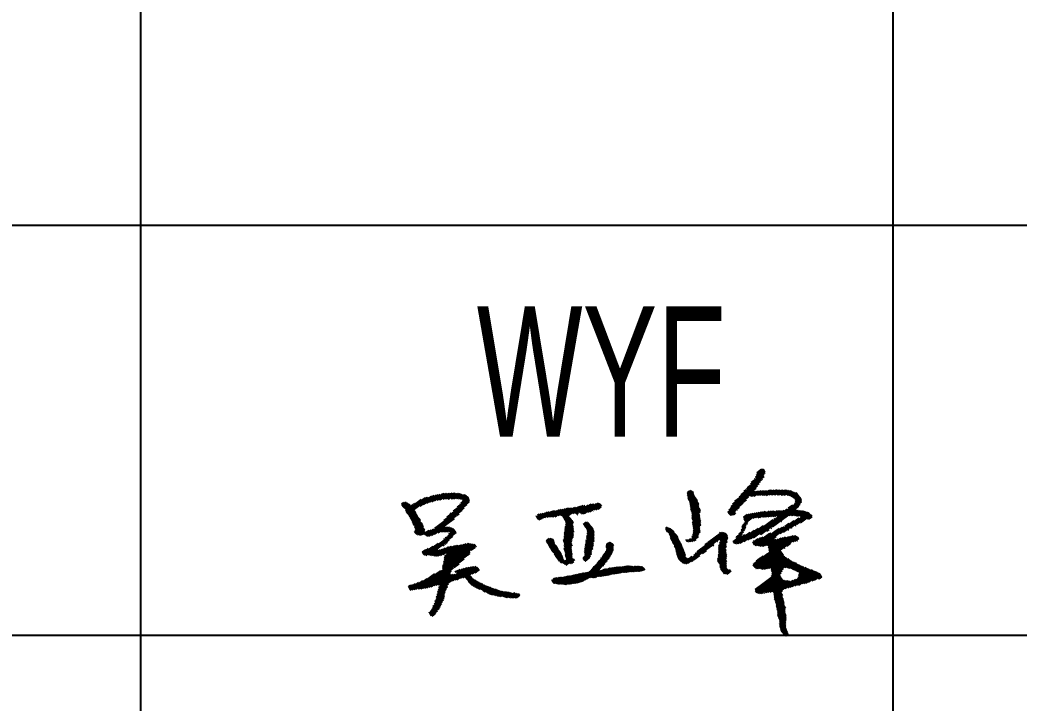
# Model space of a CAD drawing. Header units: millimetres. Extents: x -74 to 521, y -177 to 244.
# Drawn here: x 473.94 to 484.18, y 6.98 to 13.99 of the extents above; entities that cross this region are included whole.
import ezdxf

# ---------------------------------------------------------------- set-up
doc = ezdxf.new("R2010")
doc.units = ezdxf.units.MM
doc.styles.add('Arial Narrow', font='ARIALN.TTF', dxfattribs={"height": 0.2})

# ---------------------------------------------------------------- blocks, each defined once
blk = doc.blocks.new('Unknown-251777438-5458')
at = {"color": 7, "linetype": 'Continuous'}
for p, q in [((475.178, -0.729), (475.178, 28.708)), ((482.888, -0.729), (482.888, 28.708)), ((426.834, 11.886), (506.016, 11.886)), ((426.834, 7.681), (506.016, 7.681))]:
    blk.add_line(p, q, dxfattribs=at)
blk = doc.blocks.new('Unknown-251777438-5460')
at = {"color": 3, "linetype": 'Continuous'}
for p, q in [((481.393, 9.192), (481.562, 9.317)), ((481.429, 9.23), (481.563, 9.33)), ((481.435, 9.246), (481.574, 9.349)), ((481.478, 9.3), (481.57, 9.369)), ((481.48, 9.29), (481.575, 9.361)), ((481.485, 9.317), (481.567, 9.378)), ((481.492, 9.334), (481.559, 9.383)), ((481.492, 9.345), (481.542, 9.382)), ((481.526, 9.382), (481.528, 9.383)), ((481.265, 9.051), (481.513, 9.236)), ((481.311, 9.096), (481.524, 9.255)), ((481.327, 9.119), (481.536, 9.275)), ((481.383, 9.173), (481.563, 9.307)), ((481.465, 9.28), (481.472, 9.284)), ((481.522, 9.242), (481.525, 9.244)), ((481.539, 9.278), (481.547, 9.283)), ((478.074, 9.019), (478.205, 9.117)), ((478.108, 9.033), (478.225, 9.12)), ((478.136, 9.043), (478.245, 9.124)), ((478.157, 9.047), (478.27, 9.131)), ((478.187, 9.058), (478.286, 9.132)), ((478.213, 9.066), (478.302, 9.132)), ((478.231, 9.067), (478.318, 9.133)), ((478.245, 9.067), (478.335, 9.134)), ((478.274, 9.077), (478.351, 9.135)), ((478.293, 9.08), (478.368, 9.136)), ((478.308, 9.08), (478.384, 9.137)), ((478.322, 9.079), (478.398, 9.136)), ((478.331, 9.074), (478.412, 9.134)), ((478.355, 9.08), (478.426, 9.133)), ((478.37, 9.08), (478.441, 9.133)), ((478.385, 9.08), (478.453, 9.131)), ((478.404, 9.083), (478.463, 9.127)), ((478.418, 9.082), (478.474, 9.124)), ((478.431, 9.08), (478.486, 9.121)), ((478.444, 9.079), (478.499, 9.12)), ((478.457, 9.076), (478.511, 9.117)), ((480.779, 9.133), (480.82, 9.163)), ((480.78, 9.122), (480.827, 9.157)), ((480.78, 9.111), (480.839, 9.154)), ((480.781, 9.145), (480.798, 9.158)), ((480.787, 9.105), (480.841, 9.145)), ((480.787, 9.093), (480.843, 9.135)), ((480.787, 9.082), (480.845, 9.125)), ((480.787, 9.071), (480.849, 9.116)), ((480.802, 9.161), (480.804, 9.163)), ((481.207, 8.962), (481.465, 9.154)), ((481.222, 8.985), (481.461, 9.163)), ((481.229, 9.001), (481.481, 9.189)), ((481.244, 9.024), (481.497, 9.212)), ((481.36, 9.155), (481.38, 9.17)), ((481.42, 9.109), (481.478, 9.153)), ((481.432, 9.107), (481.498, 9.156)), ((481.446, 9.106), (481.517, 9.158)), ((481.462, 9.106), (481.534, 9.16)), ((481.49, 9.116), (481.551, 9.161)), ((481.505, 9.115), (481.567, 9.161)), ((481.52, 9.116), (481.582, 9.161)), ((481.539, 9.118), (481.598, 9.162)), ((481.552, 9.116), (481.621, 9.168)), ((481.565, 9.115), (481.636, 9.168)), ((481.58, 9.114), (481.651, 9.167)), ((481.596, 9.115), (481.666, 9.167)), ((481.617, 9.119), (481.683, 9.168)), ((481.632, 9.119), (481.7, 9.17)), ((481.647, 9.119), (481.714, 9.169)), ((481.663, 9.119), (481.729, 9.168)), ((481.678, 9.119), (481.744, 9.168)), ((481.696, 9.121), (481.759, 9.168)), ((481.709, 9.12), (481.775, 9.168)), ((481.723, 9.119), (481.79, 9.168)), ((481.738, 9.118), (481.805, 9.168)), ((481.752, 9.118), (481.816, 9.165)), ((481.768, 9.118), (481.827, 9.162)), ((481.784, 9.119), (481.842, 9.161)), ((481.799, 9.118), (481.852, 9.158)), ((481.81, 9.115), (481.86, 9.152)), ((481.822, 9.112), (481.869, 9.148)), ((481.832, 9.109), (481.88, 9.144)), ((481.841, 9.104), (481.888, 9.139)), ((481.85, 9.099), (481.904, 9.14)), ((481.858, 9.094), (481.91, 9.132)), ((481.866, 9.089), (481.911, 9.122)), ((481.874, 9.083), (481.92, 9.117)), ((477.85, 9.023), (477.872, 9.04)), ((477.851, 9.012), (477.891, 9.043)), ((477.855, 9.004), (477.904, 9.041)), ((477.861, 8.997), (477.912, 9.035)), ((477.867, 8.99), (477.92, 9.03)), ((477.874, 8.984), (477.928, 9.024)), ((477.884, 8.98), (477.936, 9.019)), ((477.892, 8.963), (477.969, 9.021)), ((477.893, 8.953), (478.053, 9.072)), ((477.893, 8.975), (477.945, 9.014)), ((477.896, 8.944), (478.092, 9.09)), ((477.9, 8.935), (478.11, 9.092)), ((477.905, 8.928), (478.125, 9.091)), ((477.911, 8.921), (478.159, 9.105)), ((477.974, 9.024), (477.985, 9.032)), ((478.038, 9.004), (478.183, 9.112)), ((478.062, 9.078), (478.064, 9.08)), ((478.191, 8.776), (478.517, 9.019)), ((478.284, 8.857), (478.54, 9.047)), ((478.316, 8.892), (478.544, 9.062)), ((478.382, 8.953), (478.543, 9.073)), ((478.422, 8.994), (478.542, 9.083)), ((478.447, 9.023), (478.449, 9.025)), ((478.46, 9.033), (478.538, 9.091)), ((478.469, 9.074), (478.519, 9.111)), ((478.475, 9.068), (478.522, 9.102)), ((478.475, 9.056), (478.533, 9.099)), ((478.523, 9.023), (478.525, 9.025)), ((479.624, 8.932), (479.729, 9.011)), ((479.664, 8.939), (479.765, 9.015)), ((479.679, 8.939), (479.791, 9.023)), ((479.683, 8.931), (479.808, 9.024)), ((479.691, 8.926), (479.823, 9.024)), ((479.705, 8.925), (479.845, 9.029)), ((479.723, 8.927), (479.866, 9.033)), ((479.759, 8.942), (479.878, 9.031)), ((479.778, 8.945), (479.888, 9.027)), ((479.82, 8.965), (479.895, 9.021)), ((479.838, 8.967), (479.9, 9.013)), ((480.794, 9.064), (480.853, 9.108)), ((480.796, 9.054), (480.858, 9.101)), ((480.803, 9.048), (480.863, 9.093)), ((480.804, 9.037), (480.87, 9.086)), ((480.806, 9.027), (480.874, 9.078)), ((480.807, 9.017), (480.88, 9.071)), ((480.809, 9.007), (480.882, 9.062)), ((480.81, 8.996), (480.883, 9.051)), ((480.812, 8.986), (480.889, 9.044)), ((480.813, 8.976), (480.894, 9.036)), ((480.813, 8.964), (480.896, 9.026)), ((480.815, 8.954), (480.896, 9.015)), ((481.197, 8.943), (481.405, 9.098)), ((481.197, 8.932), (481.382, 9.07)), ((481.201, 8.924), (481.336, 9.024)), ((481.34, 9.026), (481.35, 9.034)), ((481.396, 8.658), (481.948, 9.07)), ((481.424, 8.668), (481.948, 9.059)), ((481.456, 8.68), (481.947, 9.047)), ((481.521, 8.717), (481.933, 9.025)), ((481.815, 8.982), (481.857, 9.014)), ((481.878, 9.029), (481.947, 9.08)), ((481.879, 9.075), (481.926, 9.11)), ((481.883, 9.067), (481.931, 9.103)), ((481.885, 9.057), (481.938, 9.096)), ((481.885, 9.046), (481.943, 9.089)), ((477.918, 8.914), (477.981, 8.961)), ((477.925, 8.908), (477.988, 8.955)), ((477.926, 8.898), (477.994, 8.948)), ((477.936, 8.893), (477.997, 8.939)), ((477.938, 8.883), (477.999, 8.929)), ((477.941, 8.875), (478.004, 8.921)), ((477.946, 8.867), (478.012, 8.916)), ((478.105, 8.7), (478.489, 8.987)), ((478.114, 8.696), (478.47, 8.961)), ((478.128, 8.695), (478.413, 8.908)), ((478.346, 8.926), (478.356, 8.933)), ((478.414, 8.908), (478.438, 8.926)), ((479.231, 8.89), (479.279, 8.926)), ((479.235, 8.882), (479.299, 8.93)), ((479.241, 8.875), (479.319, 8.933)), ((479.245, 8.912), (479.259, 8.922)), ((479.246, 8.868), (479.344, 8.941)), ((479.259, 8.865), (479.365, 8.945)), ((479.298, 8.884), (479.387, 8.95)), ((479.317, 8.886), (479.409, 8.955)), ((479.341, 8.892), (479.427, 8.957)), ((479.358, 8.894), (479.443, 8.957)), ((479.373, 8.894), (479.468, 8.965)), ((479.388, 8.894), (479.488, 8.968)), ((479.403, 8.894), (479.505, 8.969)), ((479.421, 8.895), (479.528, 8.975)), ((479.452, 8.907), (479.552, 8.982)), ((479.471, 8.91), (479.568, 8.982)), ((479.483, 8.908), (479.583, 8.982)), ((479.494, 8.904), (479.6, 8.983)), ((479.499, 8.897), (479.624, 8.99)), ((479.504, 8.889), (479.64, 8.99)), ((479.509, 8.881), (479.664, 8.997)), ((479.514, 8.873), (479.686, 9.002)), ((479.604, 8.929), (479.711, 9.009)), ((479.639, 8.932), (479.733, 9.003)), ((479.641, 8.923), (479.66, 8.937)), ((479.648, 8.916), (479.656, 8.923)), ((479.808, 8.956), (479.813, 8.96)), ((479.863, 8.974), (479.895, 8.998)), ((480.82, 8.947), (480.896, 9.004)), ((480.825, 8.939), (480.898, 8.993)), ((480.825, 8.928), (480.903, 8.986)), ((480.825, 8.917), (480.907, 8.978)), ((480.825, 8.905), (480.912, 8.97)), ((480.825, 8.894), (480.911, 8.958)), ((480.825, 8.882), (480.908, 8.944)), ((480.825, 8.871), (480.903, 8.929)), ((480.829, 8.863), (480.904, 8.918)), ((481.208, 8.917), (481.31, 8.993)), ((481.215, 8.911), (481.272, 8.953)), ((481.229, 8.91), (481.27, 8.94)), ((481.249, 8.914), (481.265, 8.925)), ((481.27, 8.929), (481.273, 8.931)), ((481.285, 8.963), (481.287, 8.965)), ((481.356, 8.879), (481.413, 8.922)), ((481.357, 8.891), (481.392, 8.917)), ((481.358, 8.824), (481.514, 8.94)), ((481.359, 8.87), (481.434, 8.926)), ((481.361, 8.86), (481.453, 8.928)), ((481.365, 8.852), (481.472, 8.931)), ((481.368, 8.842), (481.493, 8.936)), ((481.451, 8.882), (481.532, 8.942)), ((481.473, 8.886), (481.55, 8.944)), ((481.487, 8.886), (481.573, 8.95)), ((481.502, 8.885), (481.584, 8.947)), ((481.519, 8.887), (481.594, 8.943)), ((481.531, 8.713), (481.921, 9.004)), ((481.544, 8.894), (481.62, 8.951)), ((481.557, 8.892), (481.639, 8.953)), ((481.574, 8.893), (481.654, 8.953)), ((481.59, 8.894), (481.667, 8.952)), ((481.607, 8.895), (481.677, 8.948)), ((481.624, 8.897), (481.7, 8.954)), ((481.64, 8.898), (481.716, 8.954)), ((481.657, 8.899), (481.731, 8.954)), ((481.673, 8.899), (481.746, 8.954)), ((481.695, 8.904), (481.769, 8.959)), ((481.7, 8.896), (481.803, 8.973)), ((481.701, 8.829), (481.892, 8.971)), ((481.729, 8.724), (482.019, 8.94)), ((481.762, 8.738), (482.028, 8.936)), ((481.822, 8.908), (481.898, 8.964)), ((481.837, 8.908), (481.908, 8.96)), ((481.849, 8.791), (482.034, 8.929)), ((481.853, 8.908), (481.921, 8.959)), ((481.868, 8.908), (481.934, 8.957)), ((481.883, 8.908), (481.947, 8.955)), ((481.894, 8.904), (481.96, 8.954)), ((481.895, 8.814), (482.039, 8.921)), ((481.906, 8.902), (481.973, 8.952)), ((481.925, 8.904), (481.984, 8.948)), ((481.936, 8.833), (482.046, 8.915)), ((481.939, 8.904), (481.995, 8.945)), ((481.945, 8.896), (482.007, 8.943)), ((482.004, 8.872), (482.055, 8.911)), ((477.951, 8.859), (478.014, 8.906)), ((477.955, 8.85), (478.017, 8.897)), ((477.959, 8.842), (478.023, 8.89)), ((477.962, 8.834), (478.028, 8.883)), ((477.966, 8.825), (478.035, 8.876)), ((477.967, 8.814), (478.041, 8.869)), ((477.972, 8.807), (478.044, 8.86)), ((477.98, 8.801), (478.042, 8.847)), ((477.983, 8.792), (478.048, 8.84)), ((477.984, 8.781), (478.055, 8.834)), ((477.989, 8.773), (478.062, 8.828)), ((477.989, 8.75), (478.071, 8.812)), ((477.992, 8.765), (478.067, 8.82)), ((478.155, 8.704), (478.39, 8.878)), ((479.231, 8.902), (479.232, 8.903)), ((479.284, 8.873), (479.294, 8.88)), ((479.518, 8.865), (479.567, 8.902)), ((479.522, 8.754), (479.604, 8.815)), ((479.523, 8.857), (479.57, 8.893)), ((479.524, 8.767), (479.608, 8.829)), ((479.526, 8.78), (479.609, 8.842)), ((479.527, 8.849), (479.577, 8.886)), ((479.527, 8.792), (479.607, 8.852)), ((479.531, 8.84), (479.584, 8.88)), ((479.533, 8.831), (479.589, 8.872)), ((479.533, 8.808), (479.599, 8.857)), ((479.534, 8.82), (479.592, 8.863)), ((479.712, 8.816), (479.743, 8.839)), ((479.718, 8.809), (479.757, 8.838)), ((479.722, 8.801), (479.767, 8.834)), ((479.726, 8.792), (479.773, 8.827)), ((479.733, 8.786), (479.779, 8.821)), ((479.739, 8.779), (479.782, 8.811)), ((480.831, 8.83), (480.907, 8.886)), ((480.832, 8.842), (480.905, 8.897)), ((480.832, 8.819), (480.909, 8.876)), ((480.834, 8.855), (480.904, 8.907)), ((480.834, 8.809), (480.91, 8.866)), ((480.836, 8.8), (480.917, 8.86)), ((480.838, 8.79), (480.914, 8.846)), ((480.84, 8.779), (480.911, 8.832)), ((480.841, 8.769), (480.915, 8.824)), ((480.842, 8.758), (480.915, 8.812)), ((481.339, 8.787), (481.385, 8.821)), ((481.339, 8.776), (481.381, 8.807)), ((481.343, 8.801), (481.396, 8.841)), ((481.362, 8.645), (481.658, 8.865)), ((481.39, 8.825), (481.392, 8.826)), ((481.524, 8.594), (481.871, 8.853)), ((481.539, 8.594), (481.923, 8.88)), ((481.651, 8.791), (481.701, 8.829)), ((481.667, 8.872), (481.675, 8.878)), ((481.743, 8.848), (481.744, 8.85)), ((481.779, 8.796), (481.82, 8.826)), ((481.883, 8.805), (481.889, 8.809)), ((481.938, 8.892), (481.942, 8.895)), ((482.02, 8.873), (482.055, 8.899)), ((477.982, 8.734), (478.073, 8.802)), ((477.987, 8.727), (478.071, 8.789)), ((477.995, 8.721), (478.075, 8.781)), ((478.003, 8.716), (478.082, 8.774)), ((478.011, 8.71), (478.087, 8.767)), ((478.024, 8.708), (478.086, 8.755)), ((478.037, 8.707), (478.084, 8.742)), ((478.053, 8.708), (478.087, 8.732)), ((478.077, 8.714), (478.087, 8.722)), ((478.087, 8.722), (478.132, 8.755)), ((478.087, 8.732), (478.089, 8.734)), ((478.089, 8.711), (478.153, 8.759)), ((478.097, 8.706), (478.178, 8.767)), ((478.103, 8.517), (478.407, 8.744)), ((478.103, 8.506), (478.407, 8.732)), ((478.186, 8.715), (478.294, 8.796)), ((478.222, 8.731), (478.299, 8.788)), ((478.252, 8.742), (478.314, 8.788)), ((478.268, 8.742), (478.329, 8.788)), ((478.283, 8.742), (478.344, 8.787)), ((478.298, 8.742), (478.354, 8.783)), ((478.314, 8.742), (478.365, 8.78)), ((478.318, 8.689), (478.402, 8.751)), ((478.329, 8.742), (478.374, 8.776)), ((478.334, 8.712), (478.396, 8.758)), ((478.343, 8.741), (478.384, 8.772)), ((478.35, 8.735), (478.39, 8.765)), ((479.508, 8.641), (479.61, 8.717)), ((479.509, 8.653), (479.61, 8.728)), ((479.513, 8.633), (479.61, 8.706)), ((479.516, 8.681), (479.612, 8.753)), ((479.516, 8.67), (479.618, 8.746)), ((479.517, 8.716), (479.61, 8.786)), ((479.517, 8.705), (479.611, 8.775)), ((479.517, 8.693), (479.612, 8.764)), ((479.518, 8.728), (479.61, 8.797)), ((479.52, 8.741), (479.603, 8.803)), ((479.74, 8.643), (479.823, 8.705)), ((479.744, 8.771), (479.788, 8.804)), ((479.747, 8.694), (479.823, 8.75)), ((479.747, 8.683), (479.823, 8.739)), ((479.747, 8.671), (479.823, 8.728)), ((479.747, 8.66), (479.823, 8.716)), ((479.748, 8.763), (479.795, 8.798)), ((479.751, 8.754), (479.801, 8.791)), ((479.751, 8.72), (479.816, 8.768)), ((479.753, 8.744), (479.807, 8.784)), ((479.755, 8.734), (479.812, 8.777)), ((479.755, 8.711), (479.82, 8.76)), ((480.555, 8.773), (480.574, 8.787)), ((480.558, 8.763), (480.584, 8.783)), ((480.56, 8.753), (480.594, 8.778)), ((480.565, 8.745), (480.604, 8.774)), ((480.572, 8.739), (480.613, 8.77)), ((480.579, 8.733), (480.621, 8.764)), ((480.589, 8.729), (480.628, 8.758)), ((480.591, 8.719), (480.635, 8.752)), ((480.593, 8.71), (480.642, 8.746)), ((480.597, 8.701), (480.646, 8.737)), ((480.602, 8.694), (480.65, 8.729)), ((480.606, 8.673), (480.663, 8.716)), ((480.607, 8.686), (480.657, 8.723)), ((480.609, 8.664), (480.669, 8.709)), ((480.79, 8.639), (480.896, 8.718)), ((480.826, 8.69), (480.91, 8.752)), ((480.828, 8.679), (480.91, 8.74)), ((480.835, 8.708), (480.907, 8.761)), ((480.84, 8.734), (480.904, 8.781)), ((480.84, 8.722), (480.905, 8.771)), ((480.841, 8.746), (480.905, 8.794)), ((480.895, 8.536), (481.157, 8.731)), ((480.902, 8.552), (481.147, 8.735)), ((480.902, 8.53), (481.168, 8.728)), ((480.909, 8.523), (481.177, 8.723)), ((480.986, 8.626), (481.131, 8.734)), ((481.109, 8.661), (481.183, 8.716)), ((481.11, 8.73), (481.117, 8.736)), ((481.112, 8.652), (481.187, 8.708)), ((481.247, 8.639), (481.335, 8.704)), ((481.276, 8.672), (481.339, 8.719)), ((481.281, 8.687), (481.352, 8.739)), ((481.308, 8.718), (481.364, 8.76)), ((481.332, 8.759), (481.377, 8.792)), ((481.332, 8.748), (481.372, 8.777)), ((481.343, 8.688), (481.373, 8.71)), ((481.347, 8.679), (481.421, 8.734)), ((481.35, 8.704), (481.355, 8.707)), ((481.351, 8.67), (481.464, 8.755)), ((481.355, 8.662), (481.495, 8.766)), ((481.358, 8.653), (481.558, 8.802)), ((481.464, 8.606), (481.622, 8.724)), ((481.472, 8.601), (481.637, 8.725)), ((481.486, 8.6), (481.691, 8.753)), ((481.497, 8.768), (481.508, 8.776)), ((481.5, 8.599), (481.751, 8.786)), ((481.511, 8.596), (481.773, 8.791)), ((481.592, 8.748), (481.614, 8.764)), ((481.632, 8.777), (481.639, 8.783)), ((481.692, 8.754), (481.722, 8.776)), ((481.806, 8.759), (481.817, 8.767)), ((481.835, 8.781), (481.847, 8.789)), ((478.102, 8.527), (478.226, 8.62)), ((478.116, 8.504), (478.375, 8.697)), ((478.131, 8.503), (478.337, 8.657)), ((478.27, 8.379), (478.586, 8.615)), ((478.27, 8.368), (478.598, 8.612)), ((478.271, 8.596), (478.29, 8.611)), ((478.271, 8.357), (478.606, 8.607)), ((478.273, 8.393), (478.57, 8.614)), ((478.28, 8.409), (478.557, 8.616)), ((478.281, 8.661), (478.291, 8.668)), ((478.282, 8.433), (478.534, 8.622)), ((478.283, 8.423), (478.546, 8.619)), ((478.288, 8.45), (478.511, 8.616)), ((478.289, 8.462), (478.49, 8.611)), ((478.29, 8.474), (478.467, 8.606)), ((478.293, 8.488), (478.445, 8.601)), ((478.295, 8.614), (478.301, 8.619)), ((478.298, 8.674), (478.314, 8.685)), ((478.306, 8.623), (478.32, 8.633)), ((478.306, 8.52), (478.415, 8.601)), ((478.314, 8.515), (478.43, 8.601)), ((478.371, 8.682), (478.371, 8.682)), ((479.335, 8.649), (479.366, 8.672)), ((479.335, 8.638), (479.38, 8.671)), ((479.338, 8.629), (479.392, 8.669)), ((479.343, 8.621), (479.401, 8.664)), ((479.348, 8.613), (479.41, 8.66)), ((479.35, 8.671), (479.35, 8.672)), ((479.353, 8.605), (479.413, 8.65)), ((479.357, 8.597), (479.414, 8.639)), ((479.361, 8.589), (479.414, 8.628)), ((479.365, 8.581), (479.419, 8.62)), ((479.37, 8.573), (479.422, 8.611)), ((479.375, 8.565), (479.429, 8.605)), ((479.515, 8.624), (479.61, 8.694)), ((479.515, 8.567), (479.592, 8.624)), ((479.516, 8.59), (479.595, 8.649)), ((479.516, 8.556), (479.594, 8.614)), ((479.517, 8.614), (479.6, 8.676)), ((479.517, 8.602), (479.598, 8.663)), ((479.521, 8.582), (479.591, 8.635)), ((479.521, 8.548), (479.599, 8.606)), ((479.728, 8.566), (479.815, 8.631)), ((479.728, 8.555), (479.815, 8.619)), ((479.728, 8.543), (479.814, 8.607)), ((479.73, 8.579), (479.823, 8.648)), ((479.732, 8.592), (479.823, 8.659)), ((479.734, 8.605), (479.823, 8.671)), ((479.736, 8.617), (479.823, 8.682)), ((479.738, 8.63), (479.823, 8.693)), ((479.742, 8.656), (479.744, 8.657)), ((479.948, 8.583), (480.004, 8.624)), ((479.948, 8.578), (480.007, 8.622)), ((479.948, 8.573), (480.011, 8.62)), ((479.949, 8.592), (479.997, 8.628)), ((479.949, 8.587), (480, 8.626)), ((479.95, 8.597), (479.994, 8.63)), ((479.95, 8.57), (480.014, 8.618)), ((479.951, 8.602), (479.99, 8.632)), ((479.952, 8.608), (479.983, 8.631)), ((479.952, 8.567), (480.017, 8.616)), ((479.953, 8.555), (480.017, 8.602)), ((479.954, 8.613), (479.969, 8.624)), ((479.954, 8.564), (480.021, 8.614)), ((479.954, 8.56), (480.023, 8.611)), ((480.613, 8.656), (480.675, 8.702)), ((480.617, 8.648), (480.68, 8.695)), ((480.623, 8.64), (480.684, 8.686)), ((480.625, 8.631), (480.687, 8.677)), ((480.627, 8.621), (480.689, 8.667)), ((480.634, 8.615), (480.639, 8.618)), ((480.639, 8.618), (480.64, 8.619)), ((480.64, 8.619), (480.69, 8.657)), ((480.642, 8.609), (480.659, 8.622)), ((480.644, 8.599), (480.661, 8.612)), ((480.645, 8.588), (480.686, 8.619)), ((480.648, 8.579), (480.71, 8.626)), ((480.653, 8.572), (480.717, 8.62)), ((480.658, 8.564), (480.722, 8.612)), ((480.659, 8.622), (480.66, 8.623)), ((480.66, 8.623), (480.698, 8.651)), ((480.66, 8.554), (480.723, 8.601)), ((480.661, 8.612), (480.68, 8.626)), ((480.68, 8.626), (480.681, 8.627)), ((480.681, 8.627), (480.705, 8.645)), ((480.686, 8.619), (480.7, 8.63)), ((480.7, 8.63), (480.701, 8.63)), ((480.701, 8.63), (480.708, 8.635)), ((480.763, 8.654), (480.768, 8.658)), ((480.765, 8.644), (480.783, 8.658)), ((480.775, 8.64), (480.813, 8.668)), ((480.805, 8.64), (480.889, 8.702)), ((480.824, 8.642), (480.891, 8.692)), ((480.848, 8.649), (480.867, 8.663)), ((480.916, 8.517), (481.048, 8.615)), ((480.961, 8.608), (480.984, 8.625)), ((481.038, 8.597), (481.047, 8.604)), ((481.087, 8.644), (481.089, 8.646)), ((481.099, 8.597), (481.19, 8.665)), ((481.099, 8.586), (481.185, 8.649)), ((481.099, 8.574), (481.184, 8.637)), ((481.099, 8.563), (481.176, 8.62)), ((481.099, 8.551), (481.176, 8.609)), ((481.109, 8.616), (481.193, 8.678)), ((481.111, 8.629), (481.193, 8.69)), ((481.116, 8.644), (481.19, 8.699)), ((481.249, 8.629), (481.34, 8.696)), ((481.258, 8.624), (481.343, 8.688)), ((481.266, 8.619), (481.347, 8.679)), ((481.28, 8.618), (481.351, 8.67)), ((481.298, 8.62), (481.355, 8.662)), ((481.319, 8.624), (481.358, 8.653)), ((481.34, 8.696), (481.344, 8.7)), ((481.358, 8.642), (481.362, 8.645)), ((481.448, 8.629), (481.503, 8.67)), ((481.451, 8.62), (481.53, 8.679)), ((481.456, 8.612), (481.555, 8.686)), ((481.459, 8.648), (481.462, 8.65)), ((481.467, 8.404), (481.863, 8.699)), ((481.471, 8.395), (481.88, 8.7)), ((481.474, 8.387), (481.892, 8.698)), ((481.478, 8.378), (481.902, 8.694)), ((481.482, 8.369), (481.91, 8.689)), ((481.554, 8.594), (481.687, 8.693)), ((481.579, 8.601), (481.667, 8.667)), ((481.595, 8.602), (481.675, 8.662)), ((481.607, 8.599), (481.688, 8.66)), ((481.608, 8.577), (481.739, 8.675)), ((481.608, 8.589), (481.711, 8.666)), ((481.611, 8.522), (481.837, 8.691)), ((481.613, 8.569), (481.758, 8.678)), ((481.614, 8.559), (481.782, 8.684)), ((481.615, 8.537), (481.817, 8.688)), ((481.616, 8.549), (481.794, 8.682)), ((481.796, 8.592), (481.837, 8.623)), ((481.857, 8.638), (481.918, 8.683)), ((481.881, 8.644), (481.919, 8.673)), ((481.904, 8.65), (481.907, 8.652)), ((478.062, 8.532), (478.096, 8.557)), ((478.062, 8.521), (478.1, 8.549)), ((478.067, 8.513), (478.101, 8.538)), ((478.074, 8.507), (478.102, 8.527)), ((478.083, 8.502), (478.103, 8.517)), ((478.096, 8.5), (478.103, 8.506)), ((478.1, 8.549), (478.126, 8.568)), ((478.101, 8.538), (478.171, 8.591)), ((478.123, 8.236), (478.612, 8.6)), ((478.124, 8.225), (478.548, 8.541)), ((478.125, 8.214), (478.55, 8.531)), ((478.126, 8.203), (478.529, 8.504)), ((478.143, 8.501), (478.222, 8.56)), ((478.155, 8.499), (478.224, 8.55)), ((478.168, 8.497), (478.247, 8.556)), ((478.181, 8.495), (478.271, 8.562)), ((478.194, 8.493), (478.3, 8.572)), ((478.207, 8.492), (478.332, 8.585)), ((478.224, 8.493), (478.355, 8.591)), ((478.248, 8.499), (478.371, 8.591)), ((478.276, 8.509), (478.394, 8.597)), ((478.53, 8.504), (478.547, 8.518)), ((478.563, 8.552), (478.606, 8.584)), ((478.613, 8.589), (478.617, 8.592)), ((479.38, 8.557), (479.436, 8.599)), ((479.385, 8.549), (479.442, 8.592)), ((479.39, 8.542), (479.448, 8.585)), ((479.396, 8.535), (479.452, 8.576)), ((479.403, 8.529), (479.453, 8.566)), ((479.411, 8.524), (479.459, 8.559)), ((479.414, 8.514), (479.465, 8.552)), ((479.416, 8.505), (479.472, 8.546)), ((479.42, 8.496), (479.477, 8.538)), ((479.425, 8.488), (479.482, 8.531)), ((479.43, 8.481), (479.486, 8.522)), ((479.436, 8.473), (479.489, 8.513)), ((479.441, 8.466), (479.493, 8.505)), ((479.522, 8.538), (479.591, 8.589)), ((479.525, 8.528), (479.591, 8.578)), ((479.529, 8.52), (479.591, 8.566)), ((479.529, 8.509), (479.595, 8.558)), ((479.529, 8.498), (479.594, 8.546)), ((479.529, 8.486), (479.595, 8.535)), ((479.532, 8.477), (479.597, 8.525)), ((479.537, 8.469), (479.601, 8.517)), ((479.537, 8.457), (479.596, 8.502)), ((479.711, 8.462), (479.794, 8.524)), ((479.713, 8.475), (479.794, 8.535)), ((479.713, 8.452), (479.794, 8.513)), ((479.722, 8.527), (479.812, 8.594)), ((479.727, 8.519), (479.81, 8.581)), ((479.728, 8.497), (479.797, 8.549)), ((479.729, 8.51), (479.808, 8.568)), ((479.814, 8.37), (479.991, 8.502)), ((479.844, 8.397), (479.995, 8.51)), ((479.85, 8.406), (479.999, 8.517)), ((479.856, 8.415), (480.003, 8.525)), ((479.862, 8.424), (480.005, 8.531)), ((479.868, 8.433), (480.006, 8.536)), ((479.889, 8.453), (480.009, 8.543)), ((479.894, 8.465), (480.017, 8.557)), ((479.895, 8.462), (480.017, 8.553)), ((479.909, 8.482), (480.017, 8.561)), ((479.913, 8.489), (480.017, 8.566)), ((479.915, 8.494), (480.017, 8.57)), ((479.922, 8.505), (480.017, 8.575)), ((479.931, 8.516), (480.017, 8.579)), ((479.938, 8.525), (480.017, 8.584)), ((479.942, 8.533), (480.017, 8.588)), ((479.947, 8.541), (480.017, 8.593)), ((479.951, 8.548), (480.017, 8.597)), ((480.662, 8.544), (480.724, 8.591)), ((480.664, 8.535), (480.73, 8.584)), ((480.666, 8.525), (480.734, 8.575)), ((480.669, 8.515), (480.738, 8.567)), ((480.671, 8.505), (480.741, 8.558)), ((480.675, 8.497), (480.744, 8.548)), ((480.676, 8.487), (480.747, 8.54)), ((480.678, 8.477), (480.751, 8.531)), ((480.683, 8.469), (480.755, 8.523)), ((480.688, 8.461), (480.758, 8.513)), ((480.694, 8.454), (480.759, 8.503)), ((480.748, 8.415), (480.902, 8.53)), ((480.761, 8.413), (480.909, 8.523)), ((480.783, 8.418), (480.916, 8.517)), ((480.846, 8.499), (480.895, 8.536)), ((480.858, 8.52), (480.859, 8.52)), ((480.877, 8.534), (480.888, 8.542)), ((480.888, 8.542), (480.901, 8.551)), ((480.934, 8.519), (480.975, 8.55)), ((481.09, 8.465), (481.175, 8.528)), ((481.09, 8.453), (481.175, 8.517)), ((481.09, 8.442), (481.181, 8.51)), ((481.091, 8.431), (481.182, 8.499)), ((481.095, 8.502), (481.175, 8.562)), ((481.095, 8.491), (481.175, 8.551)), ((481.095, 8.48), (481.175, 8.539)), ((481.096, 8.515), (481.098, 8.516)), ((481.099, 8.54), (481.177, 8.598)), ((481.099, 8.529), (481.175, 8.585)), ((481.099, 8.517), (481.168, 8.568)), ((481.463, 8.412), (481.605, 8.518)), ((481.491, 8.365), (481.736, 8.548)), ((481.507, 8.365), (481.741, 8.539)), ((481.52, 8.364), (481.748, 8.533)), ((481.533, 8.362), (481.753, 8.526)), ((481.544, 8.359), (481.758, 8.518)), ((481.56, 8.359), (481.762, 8.51)), ((481.579, 8.362), (481.763, 8.499)), ((481.77, 8.573), (481.78, 8.581)), ((478.127, 8.193), (478.491, 8.464)), ((478.387, 8.376), (478.437, 8.413)), ((479.447, 8.459), (479.497, 8.496)), ((479.452, 8.451), (479.501, 8.488)), ((479.457, 8.444), (479.504, 8.478)), ((479.466, 8.439), (479.505, 8.468)), ((479.47, 8.431), (479.508, 8.459)), ((479.477, 8.425), (479.516, 8.454)), ((479.487, 8.421), (479.523, 8.447)), ((479.5, 8.419), (479.596, 8.49)), ((479.51, 8.415), (479.598, 8.48)), ((479.519, 8.41), (479.601, 8.472)), ((479.529, 8.406), (479.606, 8.464)), ((479.536, 8.4), (479.547, 8.408)), ((479.547, 8.408), (479.617, 8.461)), ((479.573, 8.416), (479.625, 8.455)), ((479.589, 8.417), (479.613, 8.435)), ((479.624, 8.215), (479.977, 8.478)), ((479.631, 8.216), (479.971, 8.469)), ((479.638, 8.217), (479.963, 8.459)), ((479.645, 8.218), (479.954, 8.447)), ((479.653, 8.219), (479.945, 8.436)), ((479.66, 8.22), (479.93, 8.42)), ((479.679, 8.229), (479.931, 8.417)), ((479.686, 8.23), (479.918, 8.403)), ((479.72, 8.446), (479.721, 8.447)), ((479.721, 8.447), (479.785, 8.495)), ((479.73, 8.442), (479.732, 8.444)), ((479.732, 8.444), (479.742, 8.451)), ((479.742, 8.451), (479.779, 8.479)), ((479.796, 8.348), (479.983, 8.487)), ((479.806, 8.36), (479.987, 8.494)), ((479.82, 8.379), (479.843, 8.396)), ((479.893, 8.47), (479.896, 8.472)), ((479.911, 8.393), (479.917, 8.397)), ((480.7, 8.448), (480.759, 8.491)), ((480.707, 8.441), (480.76, 8.481)), ((480.713, 8.435), (480.768, 8.475)), ((480.721, 8.429), (480.775, 8.469)), ((480.729, 8.423), (480.788, 8.467)), ((480.737, 8.418), (480.828, 8.486)), ((480.821, 8.435), (480.839, 8.449)), ((480.844, 8.452), (480.904, 8.497)), ((481.096, 8.423), (481.18, 8.486)), ((481.102, 8.416), (481.177, 8.473)), ((481.107, 8.409), (481.176, 8.46)), ((481.114, 8.403), (481.18, 8.452)), ((481.114, 8.391), (481.181, 8.441)), ((481.114, 8.38), (481.176, 8.426)), ((481.115, 8.37), (481.18, 8.418)), ((481.119, 8.361), (481.18, 8.406)), ((481.452, 8.393), (481.467, 8.404)), ((481.453, 8.405), (481.461, 8.41)), ((481.463, 8.412), (481.463, 8.412)), ((481.487, 8.441), (481.519, 8.466)), ((481.523, 8.468), (481.54, 8.481)), ((481.544, 8.484), (481.554, 8.491)), ((481.597, 8.364), (481.771, 8.494)), ((481.615, 8.366), (481.778, 8.487)), ((481.633, 8.368), (481.782, 8.479)), ((481.638, 8.349), (481.801, 8.47)), ((481.638, 8.281), (481.85, 8.439)), ((481.64, 8.339), (481.808, 8.464)), ((481.641, 8.362), (481.792, 8.475)), ((481.643, 8.33), (481.82, 8.462)), ((481.648, 8.322), (481.825, 8.454)), ((481.648, 8.311), (481.833, 8.449)), ((481.648, 8.3), (481.841, 8.444)), ((481.781, 8.376), (481.859, 8.434)), ((481.795, 8.375), (481.869, 8.43)), ((481.806, 8.372), (481.88, 8.427)), ((481.817, 8.369), (481.89, 8.423)), ((481.828, 8.366), (481.898, 8.418)), ((481.84, 8.363), (481.903, 8.41)), ((481.85, 8.359), (481.914, 8.406)), ((481.86, 8.355), (481.924, 8.402)), ((481.869, 8.351), (481.933, 8.398)), ((478.122, 8.257), (478.19, 8.308)), ((478.123, 8.247), (478.25, 8.341)), ((478.127, 8.182), (478.379, 8.37)), ((478.13, 8.172), (478.361, 8.345)), ((478.151, 8.176), (478.351, 8.326)), ((478.183, 8.189), (478.348, 8.312)), ((478.202, 8.192), (478.354, 8.305)), ((478.223, 8.196), (478.362, 8.3)), ((478.226, 8.141), (478.541, 8.376)), ((478.232, 8.158), (478.518, 8.371)), ((478.235, 8.171), (478.495, 8.365)), ((478.237, 8.195), (478.382, 8.303)), ((478.241, 8.187), (478.398, 8.304)), ((478.369, 8.237), (478.56, 8.379)), ((478.399, 8.247), (478.579, 8.382)), ((478.399, 8.327), (478.415, 8.339)), ((478.41, 8.324), (478.45, 8.354)), ((478.416, 8.249), (478.593, 8.381)), ((478.418, 8.319), (478.473, 8.359)), ((478.42, 8.343), (478.426, 8.348)), ((478.454, 8.266), (478.612, 8.384)), ((478.475, 8.27), (478.62, 8.378)), ((478.496, 8.274), (478.63, 8.374)), ((478.504, 8.269), (478.637, 8.368)), ((478.508, 8.261), (478.555, 8.296)), ((478.52, 8.372), (478.521, 8.373)), ((478.572, 8.308), (478.645, 8.362)), ((478.604, 8.32), (478.648, 8.354)), ((479.498, 8.206), (479.617, 8.295)), ((479.504, 8.206), (479.626, 8.297)), ((479.509, 8.205), (479.633, 8.298)), ((479.513, 8.204), (479.641, 8.3)), ((479.517, 8.203), (479.65, 8.302)), ((479.521, 8.202), (479.66, 8.304)), ((479.526, 8.201), (479.668, 8.307)), ((479.531, 8.2), (479.676, 8.308)), ((479.546, 8.206), (479.684, 8.309)), ((479.552, 8.206), (479.691, 8.31)), ((479.558, 8.206), (479.703, 8.314)), ((479.564, 8.206), (479.709, 8.315)), ((479.57, 8.206), (479.717, 8.316)), ((479.576, 8.206), (479.724, 8.317)), ((479.582, 8.206), (479.732, 8.318)), ((479.598, 8.214), (479.739, 8.319)), ((479.604, 8.214), (479.747, 8.32)), ((479.611, 8.214), (479.755, 8.321)), ((479.618, 8.215), (479.762, 8.323)), ((479.693, 8.231), (479.897, 8.383)), ((479.696, 8.313), (479.696, 8.314)), ((479.703, 8.234), (479.888, 8.372)), ((479.728, 8.248), (479.88, 8.361)), ((479.748, 8.259), (479.874, 8.352)), ((479.771, 8.271), (479.875, 8.348)), ((479.779, 8.272), (479.877, 8.345)), ((479.787, 8.274), (479.88, 8.343)), ((479.793, 8.274), (479.885, 8.342)), ((479.799, 8.274), (479.89, 8.342)), ((479.804, 8.273), (479.896, 8.342)), ((479.809, 8.273), (479.905, 8.344)), ((479.815, 8.272), (479.925, 8.355)), ((479.821, 8.272), (479.934, 8.357)), ((479.829, 8.273), (479.942, 8.358)), ((479.851, 8.286), (479.949, 8.358)), ((479.856, 8.285), (479.954, 8.358)), ((479.862, 8.285), (479.96, 8.358)), ((479.867, 8.284), (479.966, 8.358)), ((479.873, 8.284), (479.983, 8.366)), ((479.879, 8.284), (479.99, 8.367)), ((479.887, 8.285), (479.996, 8.367)), ((479.895, 8.287), (480.003, 8.368)), ((479.903, 8.288), (480.011, 8.369)), ((479.91, 8.29), (480.018, 8.37)), ((479.918, 8.291), (480.025, 8.371)), ((479.926, 8.292), (480.033, 8.372)), ((479.934, 8.294), (480.041, 8.373)), ((479.942, 8.295), (480.049, 8.375)), ((479.949, 8.296), (480.056, 8.376)), ((479.956, 8.297), (480.063, 8.377)), ((479.962, 8.297), (480.071, 8.378)), ((479.972, 8.363), (479.976, 8.365)), ((479.974, 8.301), (480.078, 8.379)), ((479.982, 8.303), (480.085, 8.379)), ((479.989, 8.303), (479.99, 8.304)), ((479.994, 8.307), (480.091, 8.379)), ((480.001, 8.308), (480.097, 8.379)), ((480.009, 8.309), (480.103, 8.379)), ((480.016, 8.31), (480.109, 8.379)), ((480.023, 8.311), (480.115, 8.379)), ((480.031, 8.312), (480.123, 8.381)), ((480.038, 8.313), (480.131, 8.382)), ((480.046, 8.314), (480.14, 8.384)), ((480.053, 8.315), (480.148, 8.386)), ((480.061, 8.316), (480.155, 8.386)), ((480.068, 8.317), (480.161, 8.387)), ((480.076, 8.319), (480.168, 8.387)), ((480.083, 8.32), (480.174, 8.387)), ((480.091, 8.321), (480.18, 8.388)), ((480.104, 8.326), (480.186, 8.387)), ((480.11, 8.326), (480.192, 8.387)), ((480.116, 8.326), (480.197, 8.387)), ((480.121, 8.326), (480.203, 8.386)), ((480.127, 8.326), (480.208, 8.386)), ((480.133, 8.326), (480.213, 8.385)), ((480.14, 8.326), (480.218, 8.385)), ((480.147, 8.327), (480.222, 8.383)), ((480.155, 8.328), (480.227, 8.382)), ((480.163, 8.33), (480.239, 8.386)), ((480.171, 8.331), (480.245, 8.386)), ((480.178, 8.332), (480.251, 8.386)), ((480.185, 8.333), (480.257, 8.386)), ((480.193, 8.334), (480.263, 8.386)), ((480.199, 8.334), (480.269, 8.386)), ((480.206, 8.335), (480.275, 8.386)), ((480.212, 8.335), (480.281, 8.386)), ((480.217, 8.334), (480.287, 8.386)), ((480.223, 8.334), (480.292, 8.386)), ((480.228, 8.334), (480.295, 8.384)), ((480.234, 8.333), (480.234, 8.333)), ((480.239, 8.337), (480.299, 8.382)), ((480.245, 8.337), (480.304, 8.381)), ((480.251, 8.337), (480.309, 8.38)), ((480.257, 8.337), (480.318, 8.382)), ((480.263, 8.337), (480.322, 8.381)), ((480.269, 8.337), (480.324, 8.378)), ((480.275, 8.337), (480.324, 8.374)), ((480.281, 8.337), (480.328, 8.372)), ((480.287, 8.337), (480.334, 8.372)), ((480.295, 8.339), (480.335, 8.369)), ((480.304, 8.341), (480.337, 8.366)), ((480.313, 8.343), (480.34, 8.363)), ((480.323, 8.346), (480.341, 8.36)), ((480.333, 8.349), (480.343, 8.356)), ((481.122, 8.352), (481.18, 8.395)), ((481.127, 8.344), (481.18, 8.384)), ((481.132, 8.336), (481.18, 8.372)), ((481.132, 8.336), (481.132, 8.336)), ((481.138, 8.329), (481.139, 8.33)), ((481.139, 8.33), (481.185, 8.365)), ((481.143, 8.322), (481.146, 8.324)), ((481.146, 8.324), (481.192, 8.358)), ((481.15, 8.316), (481.154, 8.318)), ((481.154, 8.318), (481.199, 8.352)), ((481.161, 8.312), (481.211, 8.35)), ((481.161, 8.312), (481.161, 8.312)), ((481.171, 8.309), (481.222, 8.346)), ((481.184, 8.307), (481.227, 8.339)), ((481.457, 8.385), (481.471, 8.395)), ((481.463, 8.378), (481.474, 8.387)), ((481.471, 8.373), (481.478, 8.378)), ((481.479, 8.367), (481.482, 8.369)), ((481.553, 8.206), (481.759, 8.36)), ((481.557, 8.197), (481.749, 8.341)), ((481.561, 8.189), (481.738, 8.321)), ((481.564, 8.18), (481.728, 8.302)), ((481.781, 8.16), (482.039, 8.351)), ((481.806, 8.166), (482.052, 8.35)), ((481.831, 8.174), (482.063, 8.347)), ((481.853, 8.179), (482.071, 8.341)), ((481.878, 8.186), (482.08, 8.337)), ((481.879, 8.346), (481.942, 8.393)), ((481.888, 8.342), (481.951, 8.389)), ((481.898, 8.338), (481.961, 8.385)), ((481.905, 8.195), (482.09, 8.333)), ((481.907, 8.333), (481.97, 8.38)), ((481.914, 8.27), (482.03, 8.357)), ((481.917, 8.329), (481.979, 8.376)), ((481.918, 8.284), (482.019, 8.36)), ((481.919, 8.194), (482.101, 8.33)), ((481.921, 8.298), (482.01, 8.365)), ((481.925, 8.312), (482, 8.369)), ((481.926, 8.325), (481.994, 8.375)), ((481.955, 8.21), (482.11, 8.325)), ((481.97, 8.209), (482.119, 8.32)), ((481.99, 8.213), (482.129, 8.317)), ((482.02, 8.224), (482.138, 8.312)), ((482.055, 8.238), (482.145, 8.305)), ((482.079, 8.245), (482.15, 8.298)), ((477.921, 8.177), (477.943, 8.192)), ((477.924, 8.167), (477.964, 8.197)), ((477.927, 8.158), (477.992, 8.206)), ((477.931, 8.15), (478.027, 8.221)), ((477.938, 8.143), (478.066, 8.239)), ((477.957, 8.146), (478.11, 8.26)), ((477.976, 8.149), (478.122, 8.257)), ((477.996, 8.152), (478.123, 8.247)), ((478.017, 8.157), (478.123, 8.236)), ((478.031, 8.156), (478.124, 8.225)), ((478.049, 8.157), (478.125, 8.214)), ((478.07, 8.162), (478.126, 8.203)), ((478.087, 8.163), (478.127, 8.193)), ((478.221, 8.126), (478.33, 8.207)), ((478.514, 8.254), (478.558, 8.286)), ((478.522, 8.248), (478.566, 8.281)), ((478.53, 8.243), (478.572, 8.274)), ((478.532, 8.233), (478.577, 8.266)), ((478.535, 8.224), (478.582, 8.259)), ((478.541, 8.217), (478.591, 8.254)), ((478.55, 8.212), (478.599, 8.249)), ((478.556, 8.205), (478.608, 8.244)), ((478.562, 8.198), (478.616, 8.239)), ((478.57, 8.193), (478.625, 8.234)), ((478.579, 8.188), (478.634, 8.229)), ((478.587, 8.183), (478.643, 8.224)), ((478.595, 8.177), (478.652, 8.22)), ((478.603, 8.172), (478.661, 8.215)), ((478.612, 8.167), (478.671, 8.211)), ((478.622, 8.163), (478.68, 8.206)), ((478.633, 8.16), (478.687, 8.201)), ((478.641, 8.154), (478.695, 8.195)), ((478.651, 8.151), (478.706, 8.192)), ((479.391, 8.235), (479.434, 8.266)), ((479.392, 8.231), (479.44, 8.267)), ((479.392, 8.239), (479.426, 8.265)), ((479.392, 8.244), (479.396, 8.247)), ((479.394, 8.228), (479.446, 8.266)), ((479.396, 8.224), (479.452, 8.266)), ((479.398, 8.222), (479.467, 8.273)), ((479.401, 8.219), (479.473, 8.273)), ((479.404, 8.217), (479.479, 8.273)), ((479.405, 8.254), (479.415, 8.262)), ((479.407, 8.215), (479.485, 8.273)), ((479.411, 8.213), (479.492, 8.273)), ((479.417, 8.213), (479.498, 8.273)), ((479.423, 8.213), (479.504, 8.273)), ((479.428, 8.213), (479.51, 8.273)), ((479.433, 8.212), (479.516, 8.273)), ((479.438, 8.211), (479.528, 8.278)), ((479.442, 8.21), (479.537, 8.28)), ((479.447, 8.209), (479.546, 8.282)), ((479.451, 8.207), (479.553, 8.283)), ((479.456, 8.206), (479.56, 8.284)), ((479.462, 8.206), (479.567, 8.284)), ((479.468, 8.206), (479.572, 8.284)), ((479.474, 8.206), (479.578, 8.284)), ((479.48, 8.206), (479.584, 8.284)), ((479.486, 8.206), (479.59, 8.284)), ((479.492, 8.206), (479.605, 8.291)), ((479.839, 8.277), (479.85, 8.285)), ((481.476, 8.149), (481.553, 8.206)), ((481.476, 8.137), (481.557, 8.197)), ((481.568, 8.172), (481.728, 8.291)), ((481.572, 8.163), (481.734, 8.284)), ((481.576, 8.154), (481.739, 8.276)), ((481.579, 8.146), (481.744, 8.269)), ((481.583, 8.137), (481.75, 8.261)), ((481.587, 8.129), (481.755, 8.254)), ((481.591, 8.12), (481.76, 8.247)), ((481.606, 8.12), (481.77, 8.242)), ((481.625, 8.123), (481.783, 8.24)), ((481.646, 8.127), (481.796, 8.239)), ((481.656, 8.123), (481.809, 8.237)), ((481.662, 8.117), (481.822, 8.235)), ((481.667, 8.097), (481.861, 8.242)), ((481.667, 8.109), (481.835, 8.234)), ((481.762, 8.157), (481.89, 8.252)), ((482.114, 8.26), (482.155, 8.29)), ((482.129, 8.259), (482.156, 8.28)), ((478.107, 8.167), (478.127, 8.182)), ((478.192, 8.025), (478.289, 8.097)), ((478.202, 8.044), (478.292, 8.111)), ((478.206, 8.069), (478.302, 8.141)), ((478.206, 8.058), (478.295, 8.125)), ((478.212, 8.086), (478.309, 8.158)), ((478.215, 8.099), (478.319, 8.176)), ((478.219, 8.114), (478.318, 8.187)), ((478.665, 8.15), (478.716, 8.188)), ((478.674, 8.145), (478.725, 8.183)), ((478.679, 8.138), (478.736, 8.18)), ((478.686, 8.131), (478.745, 8.175)), ((478.694, 8.126), (478.759, 8.174)), ((478.707, 8.124), (478.768, 8.169)), ((478.716, 8.12), (478.776, 8.164)), ((478.725, 8.115), (478.786, 8.16)), ((478.734, 8.11), (478.796, 8.156)), ((478.743, 8.106), (478.805, 8.152)), ((478.753, 8.101), (478.82, 8.151)), ((478.763, 8.098), (478.83, 8.147)), ((478.773, 8.094), (478.84, 8.143)), ((478.79, 8.094), (478.85, 8.139)), ((478.801, 8.092), (478.86, 8.136)), ((478.812, 8.088), (478.871, 8.132)), ((478.823, 8.085), (478.882, 8.129)), ((478.834, 8.082), (478.894, 8.127)), ((478.857, 8.088), (478.907, 8.125)), ((478.86, 8.079), (478.882, 8.095)), ((478.875, 8.079), (478.907, 8.102)), ((478.882, 8.095), (478.923, 8.125)), ((478.89, 8.078), (478.932, 8.11)), ((478.9, 8.074), (478.957, 8.117)), ((478.907, 8.102), (478.935, 8.123)), ((478.909, 8.069), (478.97, 8.115)), ((478.921, 8.067), (478.983, 8.113)), ((478.932, 8.11), (478.946, 8.12)), ((478.935, 8.066), (478.998, 8.113)), ((478.952, 8.067), (479.014, 8.114)), ((478.957, 8.117), (478.958, 8.117)), ((478.965, 8.065), (479.021, 8.108)), ((478.98, 8.065), (479.036, 8.108)), ((478.995, 8.065), (479.049, 8.105)), ((479.011, 8.065), (479.059, 8.102)), ((479.026, 8.065), (479.061, 8.092)), ((481.475, 8.125), (481.561, 8.189)), ((481.481, 8.118), (481.564, 8.18)), ((481.491, 8.114), (481.568, 8.172)), ((481.502, 8.111), (481.572, 8.163)), ((481.515, 8.109), (481.576, 8.154)), ((481.53, 8.109), (481.579, 8.146)), ((481.549, 8.112), (481.558, 8.119)), ((481.566, 8.113), (481.567, 8.114)), ((481.567, 8.125), (481.583, 8.137)), ((481.574, 8.119), (481.575, 8.12)), ((481.576, 8.121), (481.587, 8.129)), ((481.589, 8.119), (481.591, 8.12)), ((481.668, 8.087), (481.762, 8.157)), ((481.672, 8.078), (481.751, 8.137)), ((481.672, 8.067), (481.743, 8.12)), ((481.672, 8.055), (481.746, 8.11)), ((481.672, 8.044), (481.752, 8.104)), ((481.677, 8.036), (481.757, 8.096)), ((478.147, 7.923), (478.26, 8.007)), ((478.147, 7.912), (478.251, 7.989)), ((478.157, 7.942), (478.269, 8.025)), ((478.168, 7.962), (478.278, 8.044)), ((478.171, 7.975), (478.286, 8.061)), ((478.187, 7.999), (478.286, 8.073)), ((478.193, 8.014), (478.287, 8.085)), ((478.847, 8.08), (478.857, 8.088)), ((481.681, 8.028), (481.753, 8.082)), ((481.681, 8.016), (481.753, 8.07)), ((481.684, 8.008), (481.76, 8.064)), ((481.689, 7.999), (481.762, 8.055)), ((481.69, 7.989), (481.764, 8.044)), ((481.691, 7.978), (481.767, 8.035)), ((481.692, 7.968), (481.77, 8.026)), ((481.694, 7.958), (481.771, 8.015)), ((481.696, 7.948), (481.771, 8.004)), ((481.698, 7.938), (481.771, 7.993)), ((478.133, 7.902), (478.147, 7.912)), ((478.134, 7.914), (478.136, 7.915)), ((478.137, 7.893), (478.148, 7.901)), ((478.141, 7.919), (478.147, 7.923)), ((478.142, 7.885), (478.149, 7.89)), ((478.148, 7.901), (478.244, 7.973)), ((478.149, 7.89), (478.236, 7.956)), ((478.151, 7.881), (478.156, 7.884)), ((478.156, 7.884), (478.216, 7.929)), ((478.162, 7.877), (478.181, 7.891)), ((478.181, 7.891), (478.199, 7.905)), ((481.701, 7.929), (481.775, 7.984)), ((481.703, 7.919), (481.778, 7.975)), ((481.705, 7.909), (481.785, 7.969)), ((481.705, 7.898), (481.78, 7.954)), ((481.705, 7.886), (481.78, 7.943)), ((481.705, 7.875), (481.78, 7.931)), ((481.707, 7.865), (481.78, 7.92)), ((481.713, 7.858), (481.783, 7.91)), ((481.716, 7.849), (481.786, 7.901)), ((481.724, 7.843), (481.789, 7.892)), ((481.724, 7.832), (481.79, 7.881)), ((481.724, 7.821), (481.79, 7.87)), ((481.724, 7.809), (481.725, 7.811)), ((481.724, 7.798), (481.729, 7.802)), ((481.724, 7.786), (481.733, 7.793)), ((481.724, 7.775), (481.737, 7.785)), ((481.725, 7.811), (481.79, 7.859)), ((481.729, 7.802), (481.79, 7.847)), ((481.733, 7.793), (481.79, 7.836)), ((481.737, 7.785), (481.785, 7.821)), ((481.74, 7.776), (481.785, 7.81)), ((481.744, 7.768), (481.785, 7.798)), ((481.748, 7.759), (481.785, 7.787)), ((481.724, 7.764), (481.74, 7.776)), ((481.728, 7.756), (481.744, 7.768)), ((481.734, 7.748), (481.748, 7.759)), ((481.735, 7.738), (481.752, 7.75)), ((481.736, 7.728), (481.755, 7.742)), ((481.74, 7.719), (481.759, 7.733)), ((481.745, 7.711), (481.763, 7.725)), ((481.751, 7.704), (481.767, 7.716)), ((481.752, 7.75), (481.786, 7.776)), ((481.755, 7.742), (481.788, 7.766)), ((481.757, 7.697), (481.77, 7.707)), ((481.759, 7.733), (481.791, 7.757)), ((481.763, 7.725), (481.794, 7.748)), ((481.764, 7.692), (481.774, 7.699)), ((481.767, 7.716), (481.797, 7.739)), ((481.769, 7.684), (481.778, 7.69)), ((481.77, 7.707), (481.801, 7.73)), ((481.774, 7.699), (481.804, 7.721)), ((481.777, 7.678), (481.782, 7.682)), ((481.778, 7.69), (481.807, 7.712)), ((481.782, 7.682), (481.811, 7.703)), ((481.786, 7.673), (481.814, 7.694)), ((481.807, 7.678), (481.81, 7.68))]:
    blk.add_line(p, q, dxfattribs=at)
at = {"color": 6, "style": 'Arial Narrow', "width": 0.75}
blk.add_text('WYF', height=1.3362, dxfattribs=at).set_placement((478.62, 9.715))

msp = doc.modelspace()

# ---------------------------------------------------------------- block references
for name in ['Unknown-251777438-5458', 'Unknown-251777438-5460']:
    msp.add_blockref(name, (0, 0))

doc.saveas('drawing.dxf')
